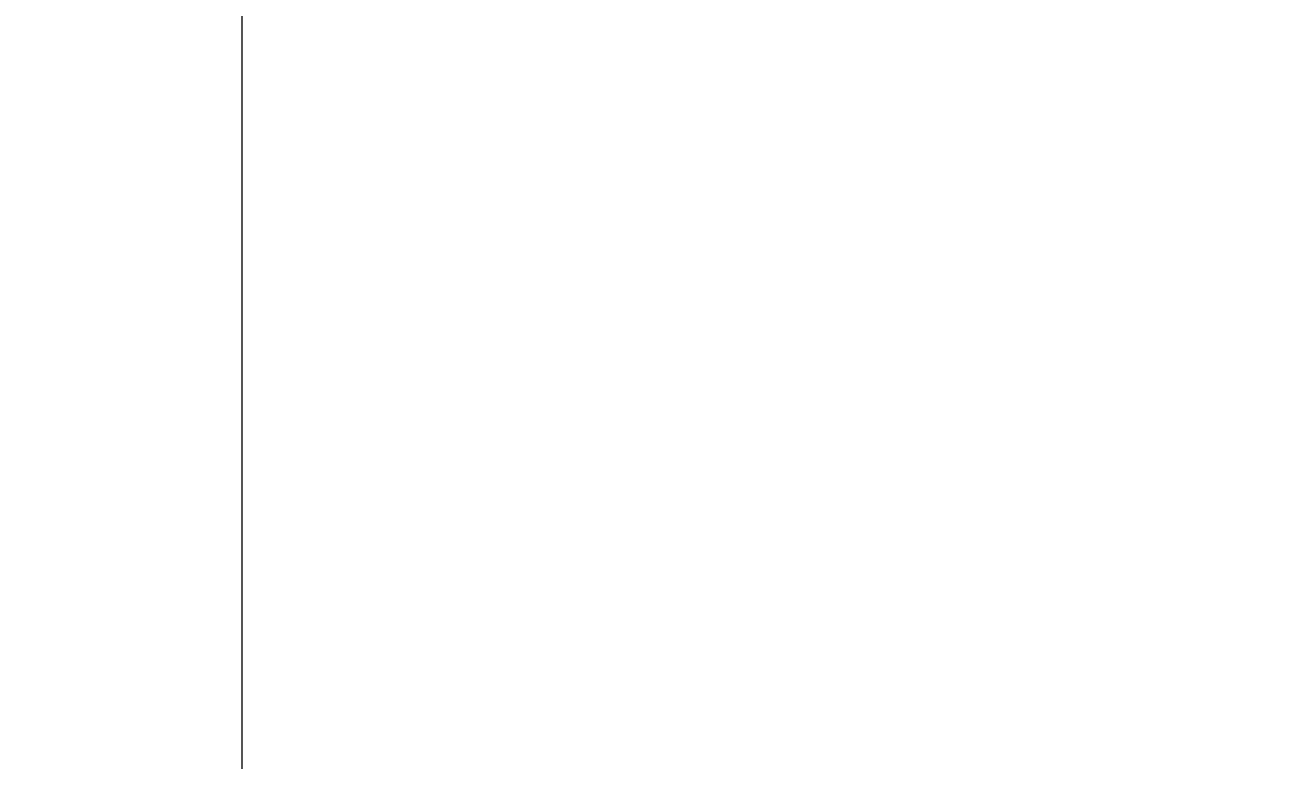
# Model space of a CAD drawing. Header units: centimetres. Extents: x 118932 to 154602, y -32682 to -23521.
# Drawn here: x 139549 to 139627.4, y -27025 to -26978.6 of the extents above; entities that cross this region are included whole.
import ezdxf

# ---------------------------------------------------------------- set-up
doc = ezdxf.new("R2010")
doc.units = ezdxf.units.CM
doc.header["$LTSCALE"] = 50
doc.header["$MEASUREMENT"] = 0
doc.layers.add('GEN_00_BL_Yazı', color=7, linetype='Continuous', lineweight=0, true_color=0x4f5250)
doc.layers.add('GEN_02_TF_Halı', color=7, linetype='Continuous', lineweight=5, true_color=0x903373, transparency=0.8)
doc.styles.add('Arial_6', font='arial.ttf', dxfattribs={"height": 59.5325})

# ---------------------------------------------------------------- blocks, each defined once
blk = doc.blocks.new('FFE-Tag')
at = {"color": 0}
blk.add_wipeout([(-8.761, 0), (-6.189, 2.572), (6.189, 2.572), (8.761, 0), (6.189, -2.572), (-6.189, -2.572)], dxfattribs=at).dxf.layer = 'GEN_00_BL_Yazı'
at = {"layer": 'GEN_00_BL_Yazı', "color": 0}
for p, q in [((-8.761, 0), (-6.189, 2.572)), ((6.189, 2.572), (-6.189, 2.572)), ((8.761, 0), (6.189, 2.572)), ((-8.761, 0), (-6.189, -2.572)), ((8.761, 0), (6.189, -2.572)), ((-6.189, -2.572), (6.189, -2.572))]:
    blk.add_line(p, q, dxfattribs=at)
blk = doc.blocks.new('WT-451_SheerCurtain')
at = {"layer": 'GEN_00_BL_Yazı', "xscale": 2.448801272789174, "yscale": 2.448801272789174, "zscale": 2.448801272789174, "rotation": 134.9999999999815}
blk.add_blockref('FFE-Tag', (0, 0), dxfattribs=at)
at = {"layer": 'GEN_00_BL_Yazı', "insert": (8.414, -12.549), "char_height": 6, "attachment_point": 1, "rotation": 135, "style": 'Arial_6'}
blk.add_mtext('WT-451', dxfattribs=at)
blk = doc.blocks.new('D blok level 1 tefrişler')
at = {"layer": 'GEN_02_TF_Halı', "elevation": 0}
blk.add_lwpolyline([(-1322.161, 499.555), (-1102.161, 499.555), (-1102.161, -0.445), (-1322.161, -0.445)], close=True, dxfattribs=at)
at = {"rotation": 224.9999999999999}
blk.add_blockref('WT-451_SheerCurtain', (-1320.957, -0.517), dxfattribs=at)

msp = doc.modelspace()

# ---------------------------------------------------------------- block references
msp.add_blockref('D blok level 1 tefrişler', (140884.879, -27040.918, 0))

doc.saveas('drawing.dxf')
